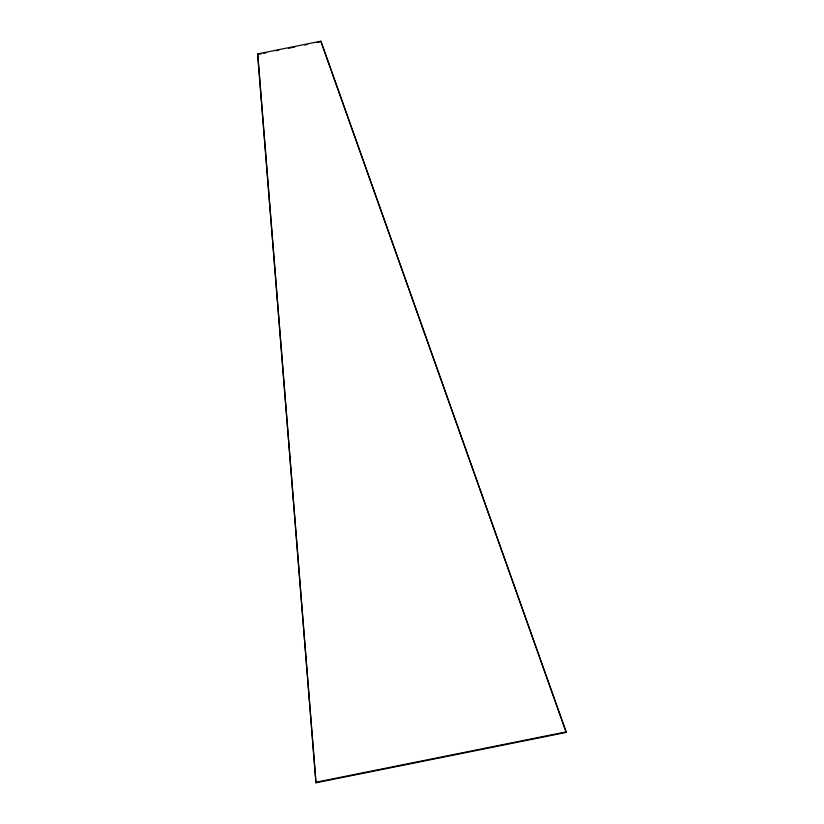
<?xml version="1.0" encoding="UTF-8"?>
<svg xmlns="http://www.w3.org/2000/svg" width="824" height="824" viewBox="0 0 824 824"><rect width="100%" height="100%" fill="white"/><g stroke="black" fill="none" stroke-linecap="round" stroke-linejoin="round"><path stroke-width="1.24" d="M257.644 54.477L257.727 53.91L320.866 41.2L566.273 732.412L315.973 782.8L257.644 54.477L261.363 53.735M320.866 41.2L566.273 732.412M315.973 782.8L257.727 53.91M263.834 53.23L266.317 52.736M276.215 50.738L278.687 50.243M288.596 48.256L294.786 47.009M304.684 45.011L307.167 44.517M317.065 42.518L319.547 42.024M316.045 782.223L566.356 731.846"/></g></svg>
